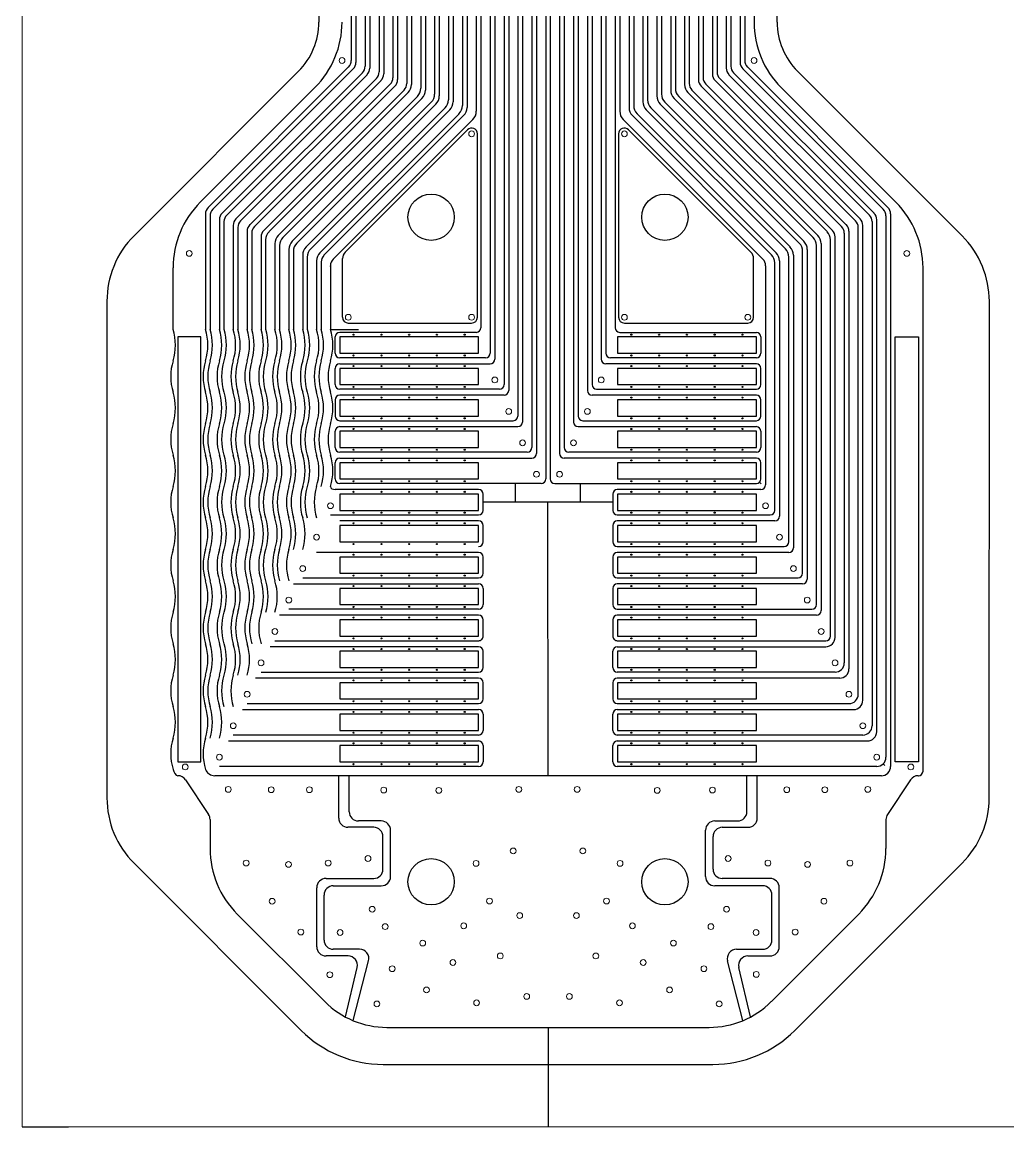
# Model space of a CAD drawing. Header units: millimetres. Extents: x 0 to 40, y 0 to 70.
# Drawn here: x 0 to 21.29, y 0 to 23.86 of the extents above; entities that cross this region are included whole.
import ezdxf

# ---------------------------------------------------------------- set-up
doc = ezdxf.new("R2010")
doc.units = ezdxf.units.MM
for name, color, linetype in [('Al Foil', 2, 'Continuous'), ('Cut Through All', 3, 'Continuous'), ('DEF POINTS', 7, 'Continuous'), ('Expose Silicone', 1, 'Continuous')]:
    doc.layers.add(name, color=color, linetype=linetype)

msp = doc.modelspace()

# ---------------------------------------------------------------- linework, layer by layer
at = {"layer": 'Al Foil', "linetype": 'Continuous', "lineweight": 0}
for p, q in [((0, 0), (0, 70)), ((40, 0), (0, 0))]:
    msp.add_line(p, q, dxfattribs=at)
at = {"layer": 'Al Foil'}
for p, q in [((7.111, 50.491), (7.111, 23.036)), ((7.211, 50.491), (7.211, 22.995)), ((7.411, 50.491), (7.411, 22.912)), ((7.511, 50.491), (7.511, 22.871)), ((7.711, 50.491), (7.711, 22.788)), ((7.811, 50.491), (7.811, 22.746)), ((8.011, 50.491), (8.011, 22.664)), ((8.111, 50.491), (8.111, 22.622)), ((8.311, 50.491), (8.311, 22.539)), ((8.411, 50.491), (8.411, 22.519)), ((8.611, 50.491), (8.611, 22.436)), ((8.711, 50.491), (8.711, 22.394)), ((8.911, 50.491), (8.911, 22.311)), ((9.011, 50.491), (9.011, 22.27)), ((9.211, 50.491), (9.211, 22.187)), ((9.311, 50.491), (9.311, 22.146)), ((9.511, 50.491), (9.511, 22.063)), ((9.611, 50.491), (9.611, 22.022)), ((9.811, 50.491), (9.811, 21.939)), ((9.911, 50.491), (9.911, 17.263)), ((10.111, 50.491), (10.111, 16.713)), ((10.211, 50.491), (10.211, 16.584)), ((10.411, 50.491), (10.411, 16.034)), ((10.511, 50.491), (10.511, 15.905)), ((10.711, 50.491), (10.711, 15.355)), ((10.811, 50.491), (10.811, 15.226)), ((11.011, 50.491), (11.011, 14.676)), ((11.111, 50.491), (11.111, 14.547)), ((11.311, 50.491), (11.311, 13.997)), ((11.411, 50.491), (11.405, 17.047)), ((11.611, 50.491), (11.611, 14.547)), ((11.711, 50.491), (11.711, 14.676)), ((11.911, 50.491), (11.911, 15.226)), ((12.011, 50.491), (12.011, 15.355)), ((12.211, 50.491), (12.211, 15.905)), ((12.311, 50.491), (12.311, 16.034)), ((12.511, 50.491), (12.511, 16.584)), ((12.611, 50.491), (12.611, 16.713)), ((12.811, 50.491), (12.811, 17.263)), ((12.911, 50.491), (12.911, 21.939)), ((13.111, 50.491), (13.111, 22.022)), ((13.211, 50.491), (13.211, 22.063)), ((13.411, 50.491), (13.411, 22.146)), ((13.511, 50.491), (13.511, 22.187)), ((13.711, 50.491), (13.711, 22.27)), ((13.811, 50.491), (13.811, 22.311)), ((14.011, 50.491), (14.011, 22.394)), ((14.111, 50.491), (14.111, 22.436)), ((14.311, 50.491), (14.311, 22.519)), ((14.411, 50.491), (14.411, 22.539)), ((14.611, 50.491), (14.611, 22.622)), ((14.711, 50.491), (14.711, 22.664)), ((14.911, 50.491), (14.911, 22.746)), ((15.011, 50.491), (15.011, 22.788)), ((15.211, 50.491), (15.211, 22.871)), ((15.311, 50.491), (15.311, 22.912)), ((15.511, 50.491), (15.511, 22.995)), ((15.611, 50.491), (15.611, 23.036)), ((15.811, 50.491), (15.811, 23.865)), ((7.053, 22.895), (4.02, 19.862)), ((4.12, 19.821), (7.153, 22.854)), ((7.353, 22.771), (4.32, 19.738)), ((4.42, 19.696), (7.453, 22.729)), ((15.27, 22.729), (18.303, 19.696)), ((18.403, 19.738), (15.37, 22.771)), ((15.57, 22.854), (18.603, 19.821)), ((15.67, 22.895), (18.703, 19.862)), ((3.847, 19.972), (6.325, 22.451)), ((7.653, 22.646), (4.62, 19.614)), ((7.753, 22.605), (4.72, 19.572)), ((4.92, 19.489), (7.953, 22.522)), ((8.053, 22.481), (5.02, 19.448)), ((14.67, 22.481), (17.703, 19.448)), ((14.77, 22.522), (17.803, 19.489)), ((18.003, 19.572), (14.97, 22.605)), ((18.103, 19.614), (15.07, 22.646)), ((18.875, 19.972), (16.397, 22.451)), ((5.22, 19.365), (8.253, 22.398)), ((8.338, 22.342), (5.334, 19.338)), ((5.534, 19.255), (8.538, 22.259)), ((5.634, 19.214), (8.638, 22.218)), ((17.088, 19.214), (14.084, 22.218)), ((14.184, 22.259), (17.188, 19.255)), ((17.388, 19.338), (14.384, 22.342)), ((17.503, 19.365), (14.47, 22.398)), ((8.838, 22.135), (5.834, 19.131)), ((8.938, 22.093), (5.934, 19.09)), ((6.134, 19.007), (9.138, 22.01)), ((9.238, 21.969), (6.234, 18.965)), ((16.488, 18.965), (13.484, 21.969)), ((13.584, 22.01), (16.588, 19.007)), ((16.788, 19.09), (13.784, 22.093)), ((13.884, 22.135), (16.888, 19.131)), ((6.434, 18.883), (9.438, 21.886)), ((9.538, 21.845), (6.52, 18.827)), ((6.72, 18.744), (9.738, 21.762)), ((12.984, 21.762), (16.003, 18.744)), ((16.188, 18.841), (13.184, 21.845)), ((13.284, 21.886), (16.288, 18.883)), ((9.623, 21.541), (6.98, 18.898)), ((15.742, 18.898), (13.1, 21.541)), ((9.836, 17.488), (9.836, 21.452)), ((12.886, 21.452), (12.886, 17.488)), ((3.961, 19.721), (3.961, 17.227)), ((4.061, 19.679), (4.061, 17.227)), ((4.261, 19.596), (4.261, 17.227)), ((18.461, 8.536), (18.461, 19.596)), ((18.661, 19.679), (18.661, 7.986)), ((18.761, 19.721), (18.761, 7.786)), ((4.361, 19.555), (4.361, 17.227)), ((4.561, 19.472), (4.561, 17.227)), ((4.661, 19.431), (4.661, 17.227)), ((4.861, 19.348), (4.861, 17.227)), ((17.861, 19.348), (17.861, 9.894)), ((18.061, 9.344), (18.061, 19.431)), ((18.161, 9.215), (18.161, 19.472)), ((18.361, 19.555), (18.361, 8.665)), ((4.961, 19.306), (4.961, 17.227)), ((5.161, 19.224), (5.161, 17.227)), ((5.261, 19.161), (5.261, 17.227)), ((17.461, 10.602), (17.461, 19.161)), ((17.561, 10.573), (17.561, 19.224)), ((17.761, 19.306), (17.761, 10.023)), ((5.461, 19.079), (5.461, 17.227)), ((5.561, 19.037), (5.561, 17.227)), ((5.761, 18.954), (5.761, 17.227)), ((5.861, 18.913), (5.861, 17.227)), ((16.861, 11.96), (16.861, 18.913)), ((16.961, 18.954), (16.961, 11.831)), ((17.161, 11.281), (17.161, 19.037)), ((17.261, 19.079), (17.261, 11.152)), ((6.061, 18.83), (6.061, 17.227)), ((6.161, 18.789), (6.161, 17.227)), ((6.361, 18.706), (6.361, 17.227)), ((6.461, 18.685), (6.461, 17.227)), ((6.922, 17.488), (6.922, 18.757)), ((15.801, 17.488), (15.801, 18.757)), ((16.261, 13.318), (16.261, 18.664)), ((16.361, 18.706), (16.361, 13.189)), ((16.561, 12.639), (16.561, 18.789)), ((16.661, 18.83), (16.661, 12.51)), ((3.261, 17.227), (3.261, 18.558)), ((6.661, 18.588), (6.661, 18.602)), ((6.661, 18.602), (6.661, 17.227)), ((16.061, 18.602), (16.061, 13.868)), ((19.461, 7.886), (19.461, 18.558)), ((6.661, 17.227), (7.264, 17.227)), ((7.047, 17.363), (9.711, 17.363)), ((13.011, 17.363), (15.676, 17.363)), ((6.761, 16.713), (6.761, 17.063)), ((9.811, 17.163), (6.861, 17.163)), ((11.405, 17.047), (11.405, 13.997)), ((12.911, 17.163), (15.861, 17.163)), ((15.961, 17.063), (15.961, 16.713)), ((10.011, 16.613), (6.861, 16.613)), ((6.861, 16.484), (10.111, 16.484)), ((15.861, 16.484), (12.611, 16.484)), ((15.861, 16.613), (12.711, 16.613)), ((6.761, 16.034), (6.761, 16.384)), ((15.961, 16.034), (15.961, 16.384)), ((10.311, 15.934), (6.861, 15.934)), ((10.411, 15.805), (6.861, 15.805)), ((15.861, 15.805), (12.311, 15.805)), ((12.411, 15.934), (15.861, 15.934)), ((6.761, 15.705), (6.761, 15.355)), ((15.961, 15.355), (15.961, 15.705)), ((6.861, 15.255), (10.611, 15.255)), ((6.861, 15.126), (10.711, 15.126)), ((12.011, 15.126), (15.861, 15.126)), ((12.111, 15.255), (15.861, 15.255)), ((6.761, 14.676), (6.761, 15.026)), ((15.961, 15.026), (15.961, 14.676)), ((10.911, 14.576), (6.861, 14.576)), ((15.861, 14.576), (11.811, 14.576)), ((6.761, 13.997), (6.761, 14.347)), ((6.861, 14.447), (11.011, 14.447)), ((15.861, 14.447), (11.711, 14.447)), ((15.961, 13.997), (15.961, 14.347)), ((11.211, 13.897), (6.861, 13.897)), ((10.661, 13.501), (10.661, 13.897)), ((11.505, 13.897), (15.861, 13.897)), ((12.059, 13.501), (12.059, 13.897)), ((15.932, 13.926), (15.967, 13.891)), ((9.861, 13.768), (6.761, 13.768)), ((9.961, 13.318), (9.961, 13.668)), ((12.758, 13.668), (12.758, 13.318)), ((15.961, 13.768), (12.858, 13.768)), ((9.961, 13.501), (12.758, 13.501)), ((11.361, 7.586), (11.36, 13.501)), ((6.661, 13.218), (9.861, 13.218)), ((12.858, 13.218), (16.161, 13.218)), ((9.861, 13.089), (6.861, 13.089)), ((9.961, 12.639), (9.961, 12.989)), ((12.758, 12.989), (12.758, 12.639)), ((16.261, 13.089), (12.858, 13.089)), ((9.861, 12.41), (6.361, 12.41)), ((12.858, 12.539), (16.461, 12.539)), ((16.561, 12.41), (12.858, 12.41)), ((9.961, 11.96), (9.961, 12.31)), ((12.758, 12.31), (12.758, 11.96)), ((5.861, 11.731), (9.861, 11.731)), ((6.061, 11.86), (9.861, 11.86)), ((12.858, 11.86), (16.761, 11.86)), ((16.861, 11.731), (12.858, 11.731)), ((9.961, 11.631), (9.961, 11.281)), ((12.758, 11.631), (12.758, 11.281)), ((9.861, 11.052), (5.561, 11.052)), ((9.861, 11.181), (5.761, 11.181)), ((12.858, 11.181), (17.061, 11.181)), ((17.161, 11.052), (12.858, 11.052)), ((9.961, 10.602), (9.961, 10.952)), ((12.758, 10.952), (12.758, 10.602)), ((5.461, 10.502), (9.865, 10.502)), ((12.854, 10.502), (17.361, 10.502)), ((9.861, 10.373), (5.361, 10.373)), ((9.961, 9.923), (9.961, 10.273)), ((12.758, 9.923), (12.758, 10.273)), ((12.858, 10.373), (17.361, 10.373)), ((5.161, 9.823), (9.861, 9.823)), ((17.561, 9.823), (12.858, 9.823)), ((9.861, 9.694), (5.044, 9.694)), ((9.961, 9.244), (9.961, 9.594)), ((12.758, 9.594), (12.758, 9.244)), ((17.661, 9.694), (12.858, 9.694)), ((4.861, 9.144), (9.861, 9.144)), ((12.858, 9.144), (17.861, 9.144)), ((4.761, 9.015), (9.861, 9.015)), ((9.961, 8.915), (9.961, 8.565)), ((12.758, 8.565), (12.758, 8.915)), ((12.858, 9.015), (17.961, 9.015)), ((9.861, 8.465), (4.561, 8.465)), ((18.161, 8.465), (12.858, 8.465)), ((4.461, 8.336), (9.861, 8.336)), ((9.961, 8.236), (9.961, 7.886)), ((12.758, 7.886), (12.758, 8.236)), ((12.858, 8.336), (18.261, 8.336)), ((19.461, 7.686), (19.461, 7.886)), ((9.861, 7.786), (4.261, 7.786)), ((18.461, 7.786), (12.858, 7.786)), ((18.603, 7.844), (18.638, 7.809)), ((3.364, 7.586), (3.361, 7.586)), ((3.531, 7.497), (4.028, 6.749)), ((18.561, 7.586), (4.161, 7.586)), ((6.84, 6.671), (6.84, 7.586)), ((7.066, 6.808), (7.066, 7.586)), ((15.656, 6.808), (15.656, 7.586)), ((15.882, 6.671), (15.882, 7.586)), ((19.192, 7.497), (18.695, 6.749)), ((19.358, 7.586), (19.361, 7.586)), ((4.061, 6.638), (4.061, 6.012)), ((7.596, 6.471), (7.04, 6.471)), ((7.759, 6.608), (7.266, 6.608)), ((14.963, 6.608), (15.456, 6.608)), ((15.126, 6.471), (15.682, 6.471)), ((18.661, 6.638), (18.661, 6.012)), ((7.796, 5.567), (7.796, 6.271)), ((7.959, 5.409), (7.959, 6.408)), ((14.763, 5.409), (14.763, 6.408)), ((14.926, 5.567), (14.926, 6.271)), ((6.565, 5.367), (7.596, 5.367)), ((16.157, 5.367), (15.126, 5.367)), ((6.365, 3.892), (6.365, 5.167)), ((6.723, 5.209), (7.759, 5.209)), ((15.999, 5.209), (14.963, 5.209)), ((16.357, 3.892), (16.357, 5.167)), ((6.523, 4.036), (6.523, 5.009)), ((16.199, 4.036), (16.199, 5.009)), ((4.647, 4.597), (6.538, 2.707)), ((16.185, 2.707), (18.105, 4.627)), ((7.291, 3.836), (6.723, 3.836)), ((15.432, 3.836), (15.999, 3.836)), ((7.044, 3.692), (6.565, 3.692)), ((7.154, 2.295), (7.484, 3.587)), ((15.569, 2.295), (15.238, 3.587)), ((15.678, 3.692), (16.157, 3.692)), ((6.985, 2.375), (7.239, 3.446)), ((15.737, 2.375), (15.484, 3.446)), ((7.881, 2.15), (14.841, 2.15)), ((11.361, 2.15), (11.361, 0))]:
    msp.add_line(p, q, dxfattribs=at)
at = {"layer": 'Al Foil', "linetype": 'Continuous', "lineweight": 0}
for centre in [(6.911, 23.036), (15.811, 23.036), (9.711, 21.452), (13.011, 21.452), (3.611, 18.868), (19.111, 18.868), (7.047, 17.488), (9.711, 17.488), (13.011, 17.488), (15.676, 17.488), (10.211, 16.134), (12.511, 16.134), (10.511, 15.455), (12.211, 15.455), (10.811, 14.776), (11.911, 14.776), (11.111, 14.097), (11.611, 14.097), (6.661, 13.418), (16.061, 13.418), (6.361, 12.739), (16.361, 12.739), (6.061, 12.06), (16.661, 12.06), (5.761, 11.381), (16.961, 11.381), (5.461, 10.702), (17.261, 10.702), (5.161, 10.023), (17.561, 10.023), (4.861, 9.344), (17.861, 9.344), (4.561, 8.665), (18.161, 8.665), (4.261, 7.986), (18.461, 7.986), (3.524, 7.775), (19.199, 7.775), (4.454, 7.291), (5.382, 7.284), (6.205, 7.284), (7.811, 7.277), (9.001, 7.27), (10.731, 7.291), (11.991, 7.291), (13.721, 7.27), (14.912, 7.277), (16.517, 7.284), (17.341, 7.284), (18.268, 7.291), (10.609, 5.961), (12.113, 5.961), (4.84, 5.7), (5.755, 5.67), (6.611, 5.7), (7.472, 5.798), (9.806, 5.693), (12.916, 5.693), (15.251, 5.798), (16.112, 5.7), (16.968, 5.67), (17.883, 5.7), (5.401, 4.874), (10.097, 4.879), (12.625, 4.879), (17.322, 4.874), (7.563, 4.701), (10.749, 4.564), (11.974, 4.564), (15.218, 4.701), (7.843, 4.326), (9.539, 4.343), (13.184, 4.343), (14.88, 4.326), (6.022, 4.21), (6.869, 4.199), (15.854, 4.199), (16.7, 4.21), (8.654, 3.971), (14.069, 3.971), (9.306, 3.552), (10.33, 3.692), (12.393, 3.692), (13.417, 3.552), (6.648, 3.288), (7.995, 3.417), (14.728, 3.417), (15.86, 3.295), (8.735, 2.959), (10.9, 2.819), (11.822, 2.819), (13.987, 2.959), (7.665, 2.656), (9.818, 2.68), (12.905, 2.68), (15.058, 2.656)]:
    msp.add_circle(centre, 0.0626, dxfattribs=at)
at = {"layer": 'Al Foil'}
for centre, radius in [((8.836, 19.649), 0.5), ((13.886, 19.649), 0.5), ((7.161, 17.113), 0.0114), ((7.761, 17.113), 0.0114), ((8.361, 17.113), 0.0114), ((8.961, 17.113), 0.0114), ((9.561, 17.113), 0.0114), ((13.161, 17.113), 0.0114), ((13.761, 17.113), 0.0114), ((14.361, 17.113), 0.0114), ((14.961, 17.113), 0.0114), ((15.561, 17.113), 0.0114), ((7.161, 16.663), 0.0114), ((7.761, 16.663), 0.0114), ((8.361, 16.663), 0.0114), ((8.961, 16.663), 0.0114), ((9.561, 16.663), 0.0114), ((13.161, 16.663), 0.0114), ((13.761, 16.663), 0.0114), ((14.361, 16.663), 0.0114), ((14.961, 16.663), 0.0114), ((15.561, 16.663), 0.0114), ((7.161, 16.434), 0.0114), ((7.761, 16.434), 0.0114), ((8.361, 16.434), 0.0114), ((8.961, 16.434), 0.0114), ((9.561, 16.434), 0.0114), ((13.161, 16.434), 0.0114), ((13.761, 16.434), 0.0114), ((14.361, 16.434), 0.0114), ((14.961, 16.434), 0.0114), ((15.561, 16.434), 0.0114), ((7.161, 15.984), 0.0114), ((7.761, 15.984), 0.0114), ((8.361, 15.984), 0.0114), ((8.961, 15.984), 0.0114), ((9.561, 15.984), 0.0114), ((13.161, 15.984), 0.0114), ((13.761, 15.984), 0.0114), ((14.361, 15.984), 0.0114), ((14.961, 15.984), 0.0114), ((15.561, 15.984), 0.0114), ((7.161, 15.755), 0.0114), ((7.761, 15.755), 0.0114), ((8.361, 15.755), 0.0114), ((8.961, 15.755), 0.0114), ((9.561, 15.755), 0.0114), ((13.161, 15.755), 0.0114), ((13.761, 15.755), 0.0114), ((14.361, 15.755), 0.0114), ((14.961, 15.755), 0.0114), ((15.561, 15.755), 0.0114), ((7.161, 15.305), 0.0114), ((7.761, 15.305), 0.0114), ((8.361, 15.305), 0.0114), ((8.961, 15.305), 0.0114), ((9.561, 15.305), 0.0114), ((13.161, 15.305), 0.0114), ((13.761, 15.305), 0.0114), ((14.361, 15.305), 0.0114), ((14.961, 15.305), 0.0114), ((15.561, 15.305), 0.0114), ((7.161, 15.076), 0.0114), ((7.761, 15.076), 0.0114), ((8.361, 15.076), 0.0114), ((8.961, 15.076), 0.0114), ((9.561, 15.076), 0.0114), ((13.161, 15.076), 0.0114), ((13.761, 15.076), 0.0114), ((14.361, 15.076), 0.0114), ((14.961, 15.076), 0.0114), ((15.561, 15.076), 0.0114), ((7.161, 14.626), 0.0114), ((7.761, 14.626), 0.0114), ((8.361, 14.626), 0.0114), ((8.961, 14.626), 0.0114), ((9.561, 14.626), 0.0114), ((13.161, 14.626), 0.0114), ((13.761, 14.626), 0.0114), ((14.361, 14.626), 0.0114), ((14.961, 14.626), 0.0114), ((15.561, 14.626), 0.0114), ((7.161, 14.397), 0.0114), ((7.761, 14.397), 0.0114), ((8.361, 14.397), 0.0114), ((8.961, 14.397), 0.0114), ((9.561, 14.397), 0.0114), ((13.161, 14.397), 0.0114), ((13.761, 14.397), 0.0114), ((14.361, 14.397), 0.0114), ((14.961, 14.397), 0.0114), ((15.561, 14.397), 0.0114), ((7.161, 13.947), 0.0114), ((7.761, 13.947), 0.0114), ((8.361, 13.947), 0.0114), ((8.961, 13.947), 0.0114), ((9.561, 13.947), 0.0114), ((13.161, 13.947), 0.0114), ((13.761, 13.947), 0.0114), ((14.361, 13.947), 0.0114), ((14.961, 13.947), 0.0114), ((15.561, 13.947), 0.0114), ((7.161, 13.718), 0.0114), ((7.761, 13.718), 0.0114), ((8.361, 13.718), 0.0114), ((8.961, 13.718), 0.0114), ((9.561, 13.718), 0.0114), ((13.161, 13.718), 0.0114), ((13.761, 13.718), 0.0114), ((14.361, 13.718), 0.0114), ((14.961, 13.718), 0.0114), ((15.561, 13.718), 0.0114), ((7.161, 13.268), 0.0114), ((7.761, 13.268), 0.0114), ((8.361, 13.268), 0.0114), ((8.961, 13.268), 0.0114), ((9.561, 13.268), 0.0114), ((13.161, 13.268), 0.0114), ((13.761, 13.268), 0.0114), ((14.361, 13.268), 0.0114), ((14.961, 13.268), 0.0114), ((15.561, 13.268), 0.0114), ((7.161, 13.039), 0.0114), ((7.761, 13.039), 0.0114), ((8.361, 13.039), 0.0114), ((8.961, 13.039), 0.0114), ((9.561, 13.039), 0.0114), ((13.161, 13.039), 0.0114), ((13.761, 13.039), 0.0114), ((14.361, 13.039), 0.0114), ((14.961, 13.039), 0.0114), ((15.561, 13.039), 0.0114), ((7.161, 12.589), 0.0114), ((7.761, 12.589), 0.0114), ((8.361, 12.589), 0.0114), ((8.961, 12.589), 0.0114), ((9.561, 12.589), 0.0114), ((13.161, 12.589), 0.0114), ((13.761, 12.589), 0.0114), ((14.361, 12.589), 0.0114), ((14.961, 12.589), 0.0114), ((15.561, 12.589), 0.0114), ((7.161, 12.36), 0.0114), ((7.761, 12.36), 0.0114), ((8.361, 12.36), 0.0114), ((8.961, 12.36), 0.0114), ((9.561, 12.36), 0.0114), ((13.161, 12.36), 0.0114), ((13.761, 12.36), 0.0114), ((14.361, 12.36), 0.0114), ((14.961, 12.36), 0.0114), ((15.561, 12.36), 0.0114), ((7.161, 11.91), 0.0114), ((7.761, 11.91), 0.0114), ((8.361, 11.91), 0.0114), ((8.961, 11.91), 0.0114), ((9.561, 11.91), 0.0114), ((13.161, 11.91), 0.0114), ((13.761, 11.91), 0.0114), ((14.361, 11.91), 0.0114), ((14.961, 11.91), 0.0114), ((15.561, 11.91), 0.0114), ((7.161, 11.681), 0.0114), ((7.761, 11.681), 0.0114), ((8.361, 11.681), 0.0114), ((8.961, 11.681), 0.0114), ((9.561, 11.681), 0.0114), ((13.161, 11.681), 0.0114), ((13.761, 11.681), 0.0114), ((14.361, 11.681), 0.0114), ((14.961, 11.681), 0.0114), ((15.561, 11.681), 0.0114), ((7.161, 11.231), 0.0114), ((7.761, 11.231), 0.0114), ((8.361, 11.231), 0.0114), ((8.961, 11.231), 0.0114), ((9.561, 11.231), 0.0114), ((13.161, 11.231), 0.0114), ((13.761, 11.231), 0.0114), ((14.361, 11.231), 0.0114), ((14.961, 11.231), 0.0114), ((15.561, 11.231), 0.0114), ((7.161, 11.002), 0.0114), ((7.761, 11.002), 0.0114), ((8.361, 11.002), 0.0114), ((8.961, 11.002), 0.0114), ((9.561, 11.002), 0.0114), ((13.161, 11.002), 0.0114), ((13.761, 11.002), 0.0114), ((14.361, 11.002), 0.0114), ((14.961, 11.002), 0.0114), ((15.561, 11.002), 0.0114), ((7.161, 10.552), 0.0114), ((7.761, 10.552), 0.0114), ((8.361, 10.552), 0.0114), ((8.961, 10.552), 0.0114), ((9.561, 10.552), 0.0114), ((13.161, 10.552), 0.0114), ((13.761, 10.552), 0.0114), ((14.361, 10.552), 0.0114), ((14.961, 10.552), 0.0114), ((15.561, 10.552), 0.0114), ((7.161, 10.323), 0.0114), ((7.761, 10.323), 0.0114), ((8.361, 10.323), 0.0114), ((8.961, 10.323), 0.0114), ((9.561, 10.323), 0.0114), ((13.161, 10.323), 0.0114), ((13.761, 10.323), 0.0114), ((14.361, 10.323), 0.0114), ((14.961, 10.323), 0.0114), ((15.561, 10.323), 0.0114), ((7.161, 9.873), 0.0114), ((7.761, 9.873), 0.0114), ((8.361, 9.873), 0.0114), ((8.961, 9.873), 0.0114), ((9.561, 9.873), 0.0114), ((13.161, 9.873), 0.0114), ((13.761, 9.873), 0.0114), ((14.361, 9.873), 0.0114), ((14.961, 9.873), 0.0114), ((15.561, 9.873), 0.0114), ((7.161, 9.644), 0.0114), ((7.761, 9.644), 0.0114), ((8.361, 9.644), 0.0114), ((8.961, 9.644), 0.0114), ((9.561, 9.644), 0.0114), ((13.161, 9.644), 0.0114), ((13.761, 9.644), 0.0114), ((14.361, 9.644), 0.0114), ((14.961, 9.644), 0.0114), ((15.561, 9.644), 0.0114), ((7.161, 9.194), 0.0114), ((7.761, 9.194), 0.0114), ((8.361, 9.194), 0.0114), ((8.961, 9.194), 0.0114), ((9.561, 9.194), 0.0114), ((13.161, 9.194), 0.0114), ((13.761, 9.194), 0.0114), ((14.361, 9.194), 0.0114), ((14.961, 9.194), 0.0114), ((15.561, 9.194), 0.0114), ((7.161, 8.965), 0.0114), ((7.761, 8.965), 0.0114), ((8.361, 8.965), 0.0114), ((8.961, 8.965), 0.0114), ((9.561, 8.965), 0.0114), ((13.161, 8.965), 0.0114), ((13.761, 8.965), 0.0114), ((14.361, 8.965), 0.0114), ((14.961, 8.965), 0.0114), ((15.561, 8.965), 0.0114), ((7.161, 8.515), 0.0114), ((7.761, 8.515), 0.0114), ((8.361, 8.515), 0.0114), ((8.961, 8.515), 0.0114), ((9.561, 8.515), 0.0114), ((13.161, 8.515), 0.0114), ((13.761, 8.515), 0.0114), ((14.361, 8.515), 0.0114), ((14.961, 8.515), 0.0114), ((15.561, 8.515), 0.0114), ((7.161, 8.286), 0.0114), ((7.761, 8.286), 0.0114), ((8.361, 8.286), 0.0114), ((8.961, 8.286), 0.0114), ((9.561, 8.286), 0.0114), ((13.161, 8.286), 0.0114), ((13.761, 8.286), 0.0114), ((14.361, 8.286), 0.0114), ((14.961, 8.286), 0.0114), ((15.561, 8.286), 0.0114), ((7.161, 7.836), 0.0114), ((7.761, 7.836), 0.0114), ((8.361, 7.836), 0.0114), ((8.961, 7.836), 0.0114), ((9.561, 7.836), 0.0114), ((13.161, 7.836), 0.0114), ((13.761, 7.836), 0.0114), ((14.361, 7.836), 0.0114), ((14.961, 7.836), 0.0114), ((15.561, 7.836), 0.0114), ((8.836, 5.296), 0.5), ((13.886, 5.296), 0.5)]:
    msp.add_circle(centre, radius, dxfattribs=at)
for centre, radius, start, end in [((4.911, 23.865), 2, 315, 0), ((17.811, 23.865), 2, 180, 225), ((6.911, 23.036), 0.2, 315, 0), ((7.011, 22.995), 0.2, 315, 0), ((7.211, 22.912), 0.2, 315, 0), ((15.511, 22.912), 0.2, 180, 225), ((15.711, 22.995), 0.2, 180, 225), ((15.811, 23.036), 0.2, 180, 225), ((7.311, 22.871), 0.2, 315, 360), ((7.511, 22.788), 0.2, 315, 0), ((7.611, 22.746), 0.2, 315, 360), ((15.111, 22.746), 0.2, 180, 225), ((15.211, 22.788), 0.2, 180, 225), ((15.411, 22.871), 0.2, 180, 225), ((7.811, 22.664), 0.2, 315, 360), ((7.911, 22.622), 0.2, 315, 360), ((8.111, 22.539), 0.2, 315, 360), ((8.161, 22.519), 0.25, 315, 360), ((8.361, 22.436), 0.25, 315, 360), ((14.361, 22.436), 0.25, 180, 225), ((14.561, 22.519), 0.25, 180, 225), ((14.611, 22.539), 0.2, 180, 225), ((14.811, 22.622), 0.2, 180, 225), ((14.911, 22.664), 0.2, 180, 225), ((8.461, 22.394), 0.25, 315, 360), ((8.661, 22.311), 0.25, 315, 360), ((8.761, 22.27), 0.25, 315, 0), ((13.961, 22.27), 0.25, 180, 225), ((14.061, 22.311), 0.25, 180, 225), ((14.261, 22.394), 0.25, 180, 225), ((8.961, 22.187), 0.25, 315, 0), ((9.061, 22.146), 0.25, 315, 360), ((9.261, 22.063), 0.25, 315, 0), ((9.361, 22.022), 0.25, 315, 360), ((13.361, 22.022), 0.25, 180, 225), ((13.461, 22.063), 0.25, 180, 225), ((13.661, 22.146), 0.25, 180, 225), ((13.761, 22.187), 0.25, 180, 225), ((9.561, 21.939), 0.25, 315, 360), ((13.161, 21.939), 0.25, 180, 225), ((9.711, 21.452), 0.125, 0, 135), ((13.011, 21.452), 0.125, 45, 180), ((5.261, 18.558), 2, 135, 180), ((4.161, 19.721), 0.2, 135, 180), ((4.261, 19.679), 0.2, 135, 180), ((18.461, 19.679), 0.2, 360, 45), ((18.561, 19.721), 0.2, 360, 45), ((17.461, 18.558), 2, 360, 45), ((4.461, 19.596), 0.2, 135, 180), ((4.561, 19.555), 0.2, 135, 180), ((4.761, 19.472), 0.2, 135, 180), ((4.861, 19.431), 0.2, 135, 180), ((17.861, 19.431), 0.2, 360, 45), ((17.961, 19.472), 0.2, 360, 45), ((18.161, 19.555), 0.2, 0, 45), ((18.261, 19.596), 0.2, 360, 45), ((5.061, 19.348), 0.2, 135, 180), ((5.161, 19.306), 0.2, 135, 180), ((5.361, 19.224), 0.2, 135, 180), ((5.511, 19.161), 0.25, 135, 180), ((17.211, 19.161), 0.25, 360, 45), ((17.361, 19.224), 0.2, 360, 45), ((17.561, 19.306), 0.2, 0, 45), ((17.661, 19.348), 0.2, 360, 45), ((5.711, 19.079), 0.25, 135, 180), ((5.811, 19.037), 0.25, 135, 180), ((6.011, 18.954), 0.25, 135, 180), ((16.711, 18.954), 0.25, 360, 45), ((16.911, 19.037), 0.25, 360, 45), ((17.011, 19.079), 0.25, 0, 45), ((6.111, 18.913), 0.25, 135, 180), ((6.311, 18.83), 0.25, 135, 180), ((6.411, 18.789), 0.25, 135, 180), ((6.611, 18.706), 0.25, 135, 180), ((7.122, 18.757), 0.2, 135, 180), ((15.601, 18.757), 0.2, 0, 45), ((16.111, 18.706), 0.25, 0, 45), ((16.311, 18.789), 0.25, 360, 45), ((16.411, 18.83), 0.25, 0, 45), ((16.611, 18.913), 0.25, 0, 45), ((6.661, 18.685), 0.2, 135, 180), ((6.861, 18.602), 0.2, 135, 180), ((15.861, 18.602), 0.2, 0, 45), ((16.011, 18.664), 0.25, 0, 45), ((7.047, 17.488), 0.125, 180, 270), ((9.711, 17.488), 0.125, 270, 360), ((13.011, 17.488), 0.125, 180, 270), ((15.676, 17.488), 0.125, 270, 0), ((2.134, 16.888), 1.178, 343.2439, 16.7561), ((2.834, 16.888), 1.178, 343.2439, 16.7561), ((2.934, 16.888), 1.178, 343.2439, 16.7561), ((3.134, 16.888), 1.178, 343.2439, 16.7561), ((3.234, 16.888), 1.178, 343.2439, 16.7561), ((3.434, 16.888), 1.178, 343.2439, 16.7561), ((3.534, 16.888), 1.178, 343.2439, 16.7561), ((3.734, 16.888), 1.178, 343.2439, 16.7561), ((3.834, 16.888), 1.178, 343.2439, 16.7561), ((4.034, 16.888), 1.178, 343.2439, 16.7561), ((4.134, 16.888), 1.178, 343.2439, 16.7561), ((4.334, 16.888), 1.178, 343.2439, 16.7561), ((4.434, 16.888), 1.178, 343.2439, 16.7561), ((4.634, 16.888), 1.178, 343.2439, 16.7561), ((4.734, 16.888), 1.178, 343.2439, 16.7561), ((4.934, 16.888), 1.178, 343.2439, 16.7561), ((5.034, 16.888), 1.178, 343.2439, 16.7561), ((5.234, 16.888), 1.178, 343.2439, 16.7561), ((5.334, 16.888), 1.178, 343.2439, 16.7561), ((5.534, 16.888), 1.178, 343.2439, 16.7561), ((9.811, 17.263), 0.1, 270, 360), ((12.911, 17.263), 0.1, 180, 270), ((6.861, 17.063), 0.1, 90, 180), ((15.861, 17.063), 0.1, 0, 90), ((6.861, 16.713), 0.1, 180, 270), ((10.011, 16.713), 0.1, 270, 360), ((12.711, 16.713), 0.1, 180, 270), ((15.861, 16.713), 0.1, 270, 360), ((4.389, 16.209), 1.178, 163.2439, 196.7561), ((5.089, 16.209), 1.178, 163.2439, 196.7561), ((5.189, 16.209), 1.178, 163.2439, 196.7561), ((5.389, 16.209), 1.178, 163.2439, 196.7561), ((5.489, 16.209), 1.178, 163.2439, 196.7561), ((5.689, 16.209), 1.178, 163.2439, 196.7561), ((5.789, 16.209), 1.178, 163.2439, 196.7561), ((5.989, 16.209), 1.178, 163.2439, 196.7561), ((6.089, 16.209), 1.178, 163.2439, 196.7561), ((6.289, 16.209), 1.178, 163.2439, 196.7561), ((6.389, 16.209), 1.178, 163.2439, 196.7561), ((6.589, 16.209), 1.178, 163.2439, 196.7561), ((6.689, 16.209), 1.178, 163.2439, 196.7561), ((6.889, 16.209), 1.178, 163.2439, 196.7561), ((6.989, 16.209), 1.178, 163.2439, 196.7561), ((7.189, 16.209), 1.178, 163.2439, 196.7561), ((7.289, 16.209), 1.178, 163.2439, 196.7561), ((7.489, 16.209), 1.178, 163.2439, 196.7561), ((7.589, 16.209), 1.178, 163.2439, 196.7561), ((7.789, 16.209), 1.178, 163.2439, 196.7561), ((6.861, 16.384), 0.1, 90, 180), ((10.111, 16.584), 0.1, 270, 0), ((12.611, 16.584), 0.1, 180, 270), ((15.861, 16.384), 0.1, 0, 90), ((6.861, 16.034), 0.1, 180, 270), ((10.311, 16.034), 0.1, 270, 0), ((12.411, 16.034), 0.1, 180, 270), ((15.861, 16.034), 0.1, 270, 360), ((2.134, 15.53), 1.178, 343.2439, 16.7561), ((2.834, 15.53), 1.178, 343.2439, 16.7561), ((2.934, 15.53), 1.178, 343.2439, 16.7561), ((3.134, 15.53), 1.178, 343.2439, 16.7561), ((3.234, 15.53), 1.178, 343.2439, 16.7561), ((3.434, 15.53), 1.178, 343.2439, 16.7561), ((3.534, 15.53), 1.178, 343.2439, 16.7561), ((3.734, 15.53), 1.178, 343.2439, 16.7561), ((3.834, 15.53), 1.178, 343.2439, 16.7561), ((4.034, 15.53), 1.178, 343.2439, 16.7561), ((4.134, 15.53), 1.178, 343.2439, 16.7561), ((4.334, 15.53), 1.178, 343.2439, 16.7561), ((4.434, 15.53), 1.178, 343.2439, 16.7561), ((4.634, 15.53), 1.178, 343.2439, 16.7561), ((4.734, 15.53), 1.178, 343.2439, 16.7561), ((4.934, 15.53), 1.178, 343.2439, 16.7561), ((5.034, 15.53), 1.178, 343.2439, 16.7561), ((5.234, 15.53), 1.178, 343.2439, 16.7561), ((5.334, 15.53), 1.178, 343.2439, 16.7561), ((5.534, 15.53), 1.178, 343.2439, 16.7561), ((6.861, 15.705), 0.1, 90, 180), ((10.411, 15.905), 0.1, 270, 0), ((12.311, 15.905), 0.1, 180, 270), ((15.861, 15.705), 0.1, 0, 90), ((6.861, 15.355), 0.1, 180, 270), ((10.611, 15.355), 0.1, 270, 360), ((12.111, 15.355), 0.1, 180, 270), ((15.861, 15.355), 0.1, 270, 0), ((4.389, 14.851), 1.178, 163.2439, 196.7561), ((5.089, 14.851), 1.178, 163.2439, 196.7561), ((5.189, 14.851), 1.178, 163.2439, 196.7561), ((5.389, 14.851), 1.178, 163.2439, 196.7561), ((5.489, 14.851), 1.178, 163.2439, 196.7561), ((5.689, 14.851), 1.178, 163.2439, 196.7561), ((5.789, 14.851), 1.178, 163.2439, 196.7561), ((5.989, 14.851), 1.178, 163.2439, 196.7561), ((6.089, 14.851), 1.178, 163.2439, 196.7561), ((6.289, 14.851), 1.178, 163.2439, 196.7561), ((6.389, 14.851), 1.178, 163.2439, 196.7561), ((6.589, 14.851), 1.178, 163.2439, 196.7561), ((6.689, 14.851), 1.178, 163.2439, 196.7561), ((6.889, 14.851), 1.178, 163.2439, 196.7561), ((6.989, 14.851), 1.178, 163.2439, 196.7561), ((7.189, 14.851), 1.178, 163.2439, 196.7561), ((7.289, 14.851), 1.178, 163.2439, 196.7561), ((7.489, 14.851), 1.178, 163.2439, 196.7561), ((7.589, 14.851), 1.178, 163.2439, 196.7561), ((7.789, 14.851), 1.178, 163.2439, 196.7561), ((6.861, 15.026), 0.1, 90, 180), ((10.711, 15.226), 0.1, 270, 0), ((12.011, 15.226), 0.1, 180, 270), ((15.861, 15.026), 0.1, 360, 90), ((6.861, 14.676), 0.1, 180, 270), ((10.911, 14.676), 0.1, 270, 0), ((11.811, 14.676), 0.1, 180, 270), ((15.861, 14.676), 0.1, 270, 0), ((2.134, 14.172), 1.178, 343.2439, 16.7561), ((2.834, 14.172), 1.178, 343.2439, 16.7561), ((2.934, 14.172), 1.178, 343.2439, 16.7561), ((3.134, 14.172), 1.178, 343.2439, 16.7561), ((3.234, 14.172), 1.178, 343.2439, 16.7561), ((3.434, 14.172), 1.178, 343.2439, 16.7561), ((3.534, 14.172), 1.178, 343.2439, 16.7561), ((3.734, 14.172), 1.178, 343.2439, 16.7561), ((3.834, 14.172), 1.178, 343.2439, 16.7561), ((4.034, 14.172), 1.178, 343.2439, 16.7561), ((4.134, 14.172), 1.178, 343.2439, 16.7561), ((4.334, 14.172), 1.178, 343.2439, 16.7561), ((4.434, 14.172), 1.178, 343.2439, 16.7561), ((4.634, 14.172), 1.178, 343.2439, 16.7561), ((4.734, 14.172), 1.178, 343.2439, 16.7561), ((4.934, 14.172), 1.178, 343.2439, 16.7561), ((5.034, 14.172), 1.178, 343.2439, 16.7561), ((5.234, 14.172), 1.178, 343.2439, 16.7561), ((5.334, 14.172), 1.178, 343.2439, 16.7561), ((5.534, 14.172), 1.178, 343.2439, 16.7561), ((6.861, 14.347), 0.1, 90, 180), ((11.011, 14.547), 0.1, 270, 360), ((11.711, 14.547), 0.1, 180, 270), ((15.861, 14.347), 0.1, 0, 90), ((6.861, 13.997), 0.1, 180, 270), ((11.211, 13.997), 0.1, 270, 0), ((11.505, 13.997), 0.1, 180, 270), ((15.861, 13.997), 0.1, 270, 360), ((15.961, 13.868), 0.1, 270, 360), ((4.389, 13.493), 1.178, 163.2439, 196.7561), ((5.089, 13.493), 1.178, 163.2439, 196.7561), ((5.189, 13.493), 1.178, 163.2439, 196.7561), ((5.389, 13.493), 1.178, 163.2439, 196.7561), ((5.489, 13.493), 1.178, 163.2439, 196.7561), ((5.689, 13.493), 1.178, 163.2439, 196.7561), ((5.789, 13.493), 1.178, 163.2439, 196.7561), ((5.989, 13.493), 1.178, 163.2439, 196.7561), ((6.089, 13.493), 1.178, 163.2439, 196.7561), ((6.289, 13.493), 1.178, 163.2439, 196.7561), ((6.389, 13.493), 1.178, 163.2439, 196.7561), ((6.589, 13.493), 1.178, 163.2439, 196.7561), ((6.689, 13.493), 1.178, 163.2439, 196.7561), ((6.889, 13.493), 1.178, 163.2439, 196.7561), ((6.989, 13.493), 1.178, 163.2439, 196.7561), ((7.189, 13.493), 1.178, 163.2439, 196.7561), ((7.289, 13.493), 1.178, 163.2439, 196.7561), ((7.489, 13.493), 1.178, 163.2439, 196.7561), ((9.861, 13.668), 0.1, 0, 90), ((12.858, 13.668), 0.1, 90, 180), ((2.134, 12.814), 1.178, 343.2439, 16.7561), ((2.834, 12.814), 1.178, 343.2439, 16.7561), ((2.934, 12.814), 1.178, 343.2439, 16.7561), ((3.134, 12.814), 1.178, 343.2439, 16.7561), ((3.234, 12.814), 1.178, 343.2439, 16.7561), ((3.434, 12.814), 1.178, 343.2439, 16.7561), ((3.534, 12.814), 1.178, 343.2439, 16.7561), ((3.734, 12.814), 1.178, 343.2439, 16.7561), ((3.834, 12.814), 1.178, 343.2439, 16.7561), ((4.034, 12.814), 1.178, 343.2439, 16.7561), ((4.134, 12.814), 1.178, 343.2439, 16.7561), ((4.334, 12.814), 1.178, 343.2439, 16.7561), ((4.434, 12.814), 1.178, 343.2439, 16.7561), ((4.634, 12.814), 1.178, 343.2439, 16.7561), ((4.734, 12.814), 1.178, 343.2439, 16.7561), ((4.934, 12.814), 1.178, 343.2439, 16.7561), ((9.861, 13.318), 0.1, 270, 360), ((12.858, 13.318), 0.1, 180, 270), ((16.161, 13.318), 0.1, 270, 360), ((16.261, 13.189), 0.1, 270, 0), ((9.861, 12.989), 0.1, 0, 90), ((12.858, 12.989), 0.1, 90, 180), ((4.389, 12.135), 1.178, 163.2439, 196.7561), ((5.089, 12.135), 1.178, 163.2439, 196.7561), ((5.189, 12.135), 1.178, 163.2439, 196.7561), ((5.389, 12.135), 1.178, 163.2439, 196.7561), ((5.489, 12.135), 1.178, 163.2439, 196.7561), ((5.689, 12.135), 1.178, 163.2439, 196.7561), ((5.789, 12.135), 1.178, 163.2439, 196.7561), ((5.989, 12.135), 1.178, 163.2439, 196.7561), ((6.089, 12.135), 1.178, 163.2439, 196.7561), ((6.289, 12.135), 1.178, 163.2439, 196.7561), ((6.389, 12.135), 1.178, 163.2439, 196.7561), ((6.589, 12.135), 1.178, 163.2439, 196.7561), ((6.689, 12.135), 1.178, 163.2439, 196.7561), ((6.889, 12.135), 1.178, 163.2439, 196.7561), ((9.861, 12.639), 0.1, 270, 0), ((9.861, 12.31), 0.1, 0, 90), ((12.858, 12.639), 0.1, 180, 270), ((12.858, 12.31), 0.1, 90, 180), ((16.461, 12.639), 0.1, 270, 360), ((16.561, 12.51), 0.1, 270, 360), ((9.861, 11.96), 0.1, 270, 360), ((12.858, 11.96), 0.1, 180, 270), ((16.761, 11.96), 0.1, 270, 360), ((2.134, 11.456), 1.178, 343.2439, 16.7561), ((2.834, 11.456), 1.178, 343.2439, 16.7561), ((2.934, 11.456), 1.178, 343.2439, 16.7561), ((3.134, 11.456), 1.178, 343.2439, 16.7561), ((3.234, 11.456), 1.178, 343.2439, 16.7561), ((3.434, 11.456), 1.178, 343.2439, 16.7561), ((3.534, 11.456), 1.178, 343.2439, 16.7561), ((3.734, 11.456), 1.178, 343.2439, 16.7561), ((3.834, 11.456), 1.178, 343.2439, 16.7561), ((4.034, 11.456), 1.178, 343.2439, 16.7561), ((4.134, 11.456), 1.178, 343.2439, 16.7561), ((4.334, 11.456), 1.178, 343.2439, 16.7561), ((9.861, 11.631), 0.1, 360, 90), ((12.858, 11.631), 0.1, 90, 180), ((16.861, 11.831), 0.1, 270, 0), ((9.861, 11.281), 0.1, 270, 360), ((12.858, 11.281), 0.1, 180, 270), ((17.061, 11.281), 0.1, 270, 360), ((4.389, 10.777), 1.178, 163.2439, 196.7561), ((5.089, 10.777), 1.178, 163.2439, 196.7561), ((5.189, 10.777), 1.178, 163.2439, 196.7561), ((5.389, 10.777), 1.178, 163.2439, 196.7561), ((5.489, 10.777), 1.178, 163.2439, 196.7561), ((5.689, 10.777), 1.178, 163.2439, 196.7561), ((5.789, 10.777), 1.178, 163.2439, 196.7561), ((5.989, 10.777), 1.178, 163.2439, 196.7561), ((6.089, 10.777), 1.178, 163.2439, 196.7561), ((6.289, 10.777), 1.178, 163.2439, 196.7561), ((9.861, 10.952), 0.1, 0, 90), ((12.858, 10.952), 0.1, 90, 180), ((17.161, 11.152), 0.1, 270, 360), ((9.861, 10.602), 0.1, 269.9958, 0), ((12.858, 10.602), 0.1, 180, 270.0042), ((17.361, 10.602), 0.1, 270.0042, 360), ((17.361, 10.573), 0.2, 270, 360), ((2.134, 10.098), 1.178, 343.2439, 16.7561), ((2.834, 10.098), 1.178, 343.2439, 16.7561), ((2.934, 10.098), 1.178, 343.2439, 16.7561), ((3.134, 10.098), 1.178, 343.2439, 16.7561), ((3.234, 10.098), 1.178, 343.2439, 16.7561), ((3.434, 10.098), 1.178, 343.2439, 16.7561), ((3.534, 10.098), 1.178, 343.2439, 16.7561), ((3.734, 10.098), 1.178, 343.2439, 16.7561), ((9.861, 10.273), 0.1, 0, 90), ((12.858, 10.273), 0.1, 90, 180), ((9.861, 9.923), 0.1, 270, 0), ((12.858, 9.923), 0.1, 180, 270), ((17.561, 10.023), 0.2, 270, 0), ((17.661, 9.894), 0.2, 270, 360), ((4.389, 9.419), 1.178, 163.2439, 196.7561), ((5.089, 9.419), 1.178, 163.2439, 196.7561), ((5.189, 9.419), 1.178, 163.2439, 196.7561), ((5.389, 9.419), 1.178, 163.2439, 196.7561), ((5.489, 9.419), 1.178, 163.2439, 196.7561), ((5.689, 9.419), 1.178, 163.2439, 196.7561), ((9.861, 9.594), 0.1, 0, 90), ((12.858, 9.594), 0.1, 90, 180), ((17.861, 9.344), 0.2, 270, 0), ((2.134, 8.74), 1.178, 343.2439, 16.7561), ((2.834, 8.74), 1.178, 343.2439, 16.7561), ((2.934, 8.74), 1.178, 343.2439, 16.7561), ((3.134, 8.74), 1.178, 343.2439, 16.7561), ((9.861, 9.244), 0.1, 270, 0), ((12.858, 9.244), 0.1, 180, 270), ((17.961, 9.215), 0.2, 270, 360), ((9.861, 8.915), 0.1, 0, 90), ((12.858, 8.915), 0.1, 90, 180), ((18.161, 8.665), 0.2, 270, 0), ((4.389, 8.061), 1.178, 163.2439, 196.7561), ((5.089, 8.061), 1.178, 163.2439, 196.7561), ((9.861, 8.565), 0.1, 270, 0), ((12.858, 8.565), 0.1, 180, 270), ((18.261, 8.536), 0.2, 270, 0), ((9.861, 8.236), 0.1, 0, 90), ((12.858, 8.236), 0.1, 90, 180), ((9.861, 7.886), 0.1, 270, 0), ((12.858, 7.886), 0.1, 180, 270), ((18.461, 7.986), 0.2, 270, 0), ((18.561, 7.786), 0.2, 269.9979, 0), ((19.361, 7.686), 0.1, 270, 0), ((3.364, 7.386), 0.2, 33.6189, 90), ((19.358, 7.386), 0.2, 90, 146.3811), ((3.861, 6.638), 0.2, 0, 33.6189), ((7.266, 6.808), 0.2, 180, 270), ((15.456, 6.808), 0.2, 270, 0), ((18.861, 6.638), 0.2, 146.3811, 180), ((7.04, 6.671), 0.2, 180, 270), ((7.596, 6.271), 0.2, 360, 90), ((7.759, 6.408), 0.2, 360, 90), ((14.963, 6.408), 0.2, 90, 180), ((15.126, 6.271), 0.2, 90, 180), ((15.682, 6.671), 0.2, 270, 0), ((6.061, 6.012), 2, 180, 225), ((16.659, 6.012), 2, 315, 0), ((7.596, 5.567), 0.2, 270, 0), ((15.126, 5.567), 0.2, 180, 270), ((6.565, 5.167), 0.2, 90, 180), ((7.759, 5.409), 0.2, 270, 0), ((14.963, 5.409), 0.2, 180, 270), ((16.157, 5.167), 0.2, 360, 90), ((6.723, 5.009), 0.2, 90, 180), ((15.999, 5.009), 0.2, 360, 90), ((6.565, 3.892), 0.2, 180, 270), ((6.723, 4.036), 0.2, 180, 270), ((7.291, 3.636), 0.2, 345.6584, 90), ((15.432, 3.636), 0.2, 90, 194.3416), ((15.999, 4.036), 0.2, 270, 0), ((16.157, 3.892), 0.2, 270, 0), ((7.044, 3.492), 0.2, 346.7023, 90), ((15.678, 3.492), 0.2, 90, 193.2977), ((7.881, 4.05), 1.9, 225, 270), ((14.841, 4.05), 1.9, 270, 315)]:
    msp.add_arc(centre, radius, start, end, dxfattribs=at)
for points in [[(6.661, 13.832), (6.65, 13.794), (6.722, 13.768), (6.761, 13.768)], [(3.261, 7.721), (3.278, 7.667), (3.308, 7.586), (3.364, 7.586)], [(3.961, 7.721), (3.984, 7.644), (4.081, 7.586), (4.161, 7.586)], [(0, 0), (0.333, 0), (0.667, 0), (1, 0)], [(0, 0), (0.333, 0), (0.667, 0), (1, 0)], [(0, 0), (0.333, 0), (0.667, 0), (1, 0)], [(0, 0), (0.333, 0), (0.667, 0), (1, 0)], [(0, 0), (0.333, 0), (0.667, 0), (1, 0)], [(0, 0), (0.333, 0), (0.667, 0), (1, 0)], [(0, 0), (0.333, 0), (0.667, 0), (1, 0)], [(0, 0), (0.333, 0), (0.667, 0), (1, 0)]]:
    msp.add_open_spline(points, degree=3, dxfattribs=at)
at = {"layer": 'Cut Through All'}
for p, q in [((6.411, 50.491), (6.411, 23.865)), ((16.311, 23.865), (16.311, 50.491)), ((5.972, 22.804), (2.418, 19.25)), ((20.305, 19.25), (16.751, 22.804)), ((1.832, 17.836), (1.832, 7.109)), ((20.89, 7.109), (20.895, 17.836)), ((2.418, 5.695), (6.031, 2.083)), ((16.692, 2.083), (20.305, 5.695)), ((7.798, 1.35), (14.924, 1.35))]:
    msp.add_line(p, q, dxfattribs=at)
for centre in [(8.836, 19.649), (13.886, 19.649), (8.836, 5.296), (13.886, 5.296)]:
    msp.add_circle(centre, 0.5, dxfattribs=at)
for centre, radius, start, end in [((4.911, 23.865), 1.5, 315, 0), ((17.811, 23.865), 1.5, 180, 225), ((3.832, 17.836), 2, 135, 157.918), ((18.89, 17.836), 2, 22.082, 45), ((3.832, 17.836), 2, 157.918, 180), ((18.761, 17.797), 2.135, 1.0355, 21.7326), ((3.832, 7.109), 2, 180, 225), ((18.89, 7.109), 2, 315, 0), ((7.798, 3.85), 2.5, 225, 270), ((14.924, 3.85), 2.5, 270, 315)]:
    msp.add_arc(centre, radius, start, end, dxfattribs=at)
at = {"layer": 'DEF POINTS', "linetype": 'Continuous', "lineweight": 0}
for p, q in [((0, 0), (0, 70)), ((40, 0), (0, 0))]:
    msp.add_line(p, q, dxfattribs=at)
at = {"layer": 'Expose Silicone'}
for p, q in [((3.361, 17.063), (3.361, 7.886)), ((3.861, 17.063), (3.361, 17.063)), ((3.861, 7.886), (3.861, 17.063)), ((9.861, 17.063), (6.861, 17.063)), ((6.861, 17.063), (6.861, 16.713)), ((9.861, 16.713), (9.861, 17.063)), ((15.861, 17.063), (12.861, 17.063)), ((12.861, 17.063), (12.861, 16.713)), ((15.861, 16.713), (15.861, 17.063)), ((18.861, 7.886), (18.861, 17.063)), ((18.861, 17.063), (19.361, 17.063)), ((19.361, 17.063), (19.361, 7.886)), ((6.861, 16.713), (9.861, 16.713)), ((12.861, 16.713), (15.861, 16.713)), ((9.861, 16.384), (6.861, 16.384)), ((6.861, 16.384), (6.861, 16.034)), ((9.861, 16.034), (9.861, 16.384)), ((15.861, 16.384), (12.861, 16.384)), ((12.861, 16.384), (12.861, 16.034)), ((15.861, 16.034), (15.861, 16.384)), ((6.861, 16.034), (9.861, 16.034)), ((12.861, 16.034), (15.861, 16.034)), ((9.861, 15.705), (6.861, 15.705)), ((6.861, 15.705), (6.861, 15.355)), ((9.861, 15.355), (9.861, 15.705)), ((15.861, 15.705), (12.861, 15.705)), ((12.861, 15.705), (12.861, 15.355)), ((15.861, 15.355), (15.861, 15.705)), ((6.861, 15.355), (9.861, 15.355)), ((12.861, 15.355), (15.861, 15.355)), ((9.861, 15.026), (6.861, 15.026)), ((6.861, 15.026), (6.861, 14.676)), ((9.861, 14.676), (9.861, 15.026)), ((15.861, 15.026), (12.861, 15.026)), ((12.861, 15.026), (12.861, 14.676)), ((15.861, 14.676), (15.861, 15.026)), ((6.861, 14.676), (9.861, 14.676)), ((12.861, 14.676), (15.861, 14.676)), ((9.861, 14.347), (6.861, 14.347)), ((6.861, 14.347), (6.861, 13.997)), ((9.861, 13.997), (9.861, 14.347)), ((15.861, 14.347), (12.861, 14.347)), ((12.861, 14.347), (12.861, 13.997)), ((15.861, 13.997), (15.861, 14.347)), ((6.861, 13.997), (9.861, 13.997)), ((12.861, 13.997), (15.861, 13.997)), ((9.861, 13.668), (6.861, 13.668)), ((6.861, 13.668), (6.861, 13.318)), ((9.861, 13.318), (9.861, 13.668)), ((15.861, 13.668), (12.861, 13.668)), ((12.861, 13.668), (12.861, 13.318)), ((15.861, 13.318), (15.861, 13.668)), ((6.861, 13.318), (9.861, 13.318)), ((12.861, 13.318), (15.861, 13.318)), ((9.861, 12.989), (6.861, 12.989)), ((6.861, 12.989), (6.861, 12.639)), ((9.861, 12.639), (9.861, 12.989)), ((15.861, 12.989), (12.861, 12.989)), ((12.861, 12.989), (12.861, 12.639)), ((15.861, 12.639), (15.861, 12.989)), ((6.861, 12.639), (9.861, 12.639)), ((12.861, 12.639), (15.861, 12.639)), ((9.861, 12.31), (6.861, 12.31)), ((6.861, 12.31), (6.861, 11.96)), ((9.861, 11.96), (9.861, 12.31)), ((15.861, 12.31), (12.861, 12.31)), ((12.861, 12.31), (12.861, 11.96)), ((15.861, 11.96), (15.861, 12.31)), ((6.861, 11.96), (9.861, 11.96)), ((12.861, 11.96), (15.861, 11.96)), ((9.861, 11.631), (6.861, 11.631)), ((6.861, 11.631), (6.861, 11.281)), ((9.861, 11.281), (9.861, 11.631)), ((15.861, 11.631), (12.861, 11.631)), ((12.861, 11.631), (12.861, 11.281)), ((15.861, 11.281), (15.861, 11.631)), ((6.861, 11.281), (9.861, 11.281)), ((12.861, 11.281), (15.861, 11.281)), ((9.861, 10.952), (6.861, 10.952)), ((6.861, 10.952), (6.861, 10.602)), ((9.861, 10.602), (9.861, 10.952)), ((15.861, 10.952), (12.861, 10.952)), ((12.861, 10.952), (12.861, 10.602)), ((15.861, 10.602), (15.861, 10.952)), ((6.861, 10.602), (9.861, 10.602)), ((12.861, 10.602), (15.861, 10.602)), ((9.861, 10.273), (6.861, 10.273)), ((6.861, 10.273), (6.861, 9.923)), ((9.861, 9.923), (9.861, 10.273)), ((15.861, 10.273), (12.861, 10.273)), ((12.861, 10.273), (12.861, 9.923)), ((15.861, 9.923), (15.861, 10.273)), ((6.861, 9.923), (9.861, 9.923)), ((12.861, 9.923), (15.861, 9.923)), ((9.861, 9.594), (6.861, 9.594)), ((6.861, 9.594), (6.861, 9.244)), ((9.861, 9.244), (9.861, 9.594)), ((15.861, 9.594), (12.861, 9.594)), ((12.861, 9.594), (12.861, 9.244)), ((15.861, 9.244), (15.861, 9.594)), ((6.861, 9.244), (9.861, 9.244)), ((12.861, 9.244), (15.861, 9.244)), ((9.861, 8.915), (6.861, 8.915)), ((6.861, 8.915), (6.861, 8.565)), ((9.861, 8.565), (9.861, 8.915)), ((15.861, 8.915), (12.861, 8.915)), ((12.861, 8.915), (12.861, 8.565)), ((15.861, 8.565), (15.861, 8.915)), ((6.861, 8.565), (9.861, 8.565)), ((12.861, 8.565), (15.861, 8.565)), ((9.861, 8.236), (6.861, 8.236)), ((6.861, 8.236), (6.861, 7.886)), ((9.861, 7.886), (9.861, 8.236)), ((15.861, 8.236), (12.861, 8.236)), ((12.861, 8.236), (12.861, 7.886)), ((15.861, 7.886), (15.861, 8.236)), ((3.361, 7.886), (3.861, 7.886)), ((6.861, 7.886), (9.861, 7.886)), ((12.861, 7.886), (15.861, 7.886)), ((19.361, 7.886), (18.861, 7.886))]:
    msp.add_line(p, q, dxfattribs=at)

doc.saveas('drawing.dxf')
